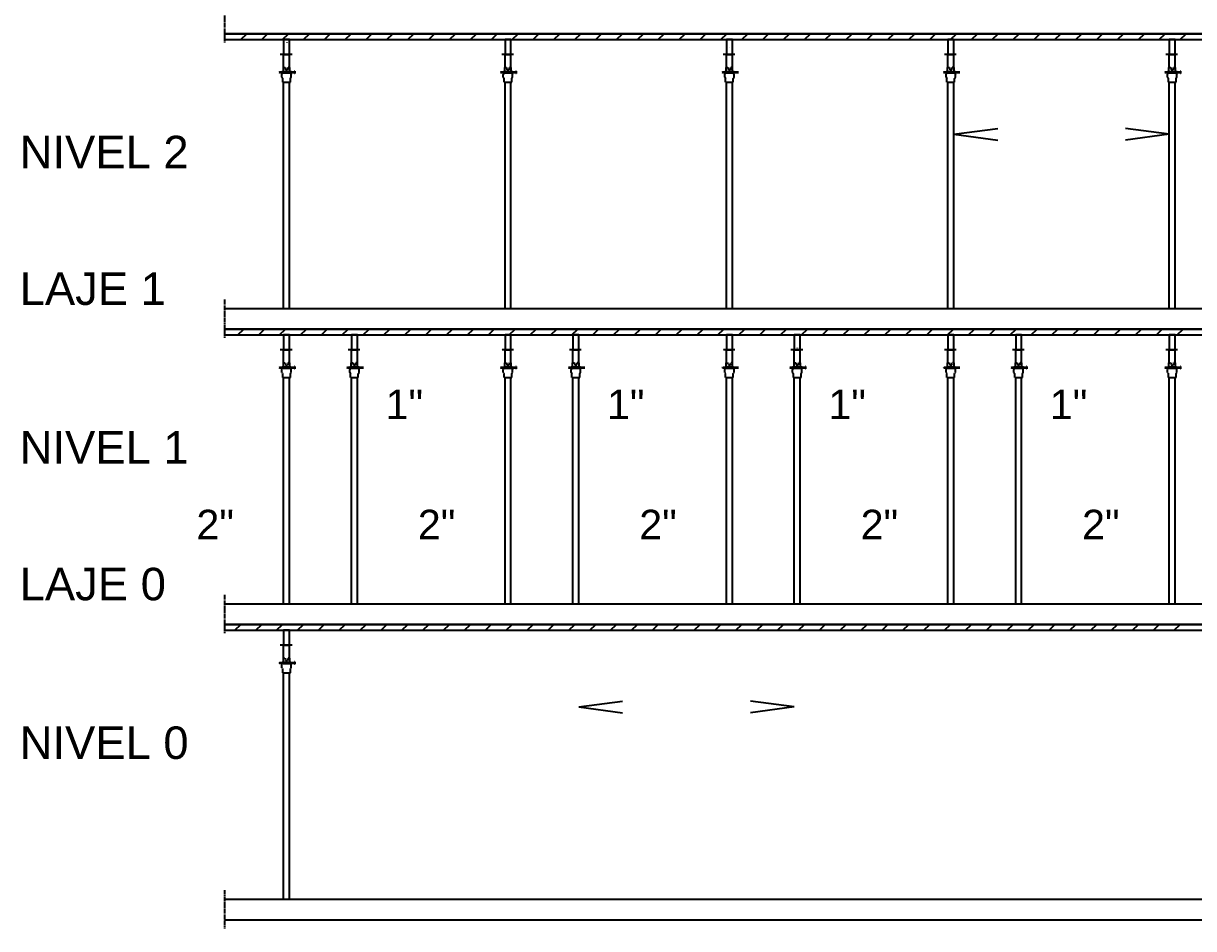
# Model space of a CAD drawing. Extents: x -15895 to 12929, y -2522 to 15173.
# Drawn here: x -10823.3 to -10426.9, y 11260.1 to 11566.6 of the extents above; entities that cross this region are included whole.
import ezdxf

# ---------------------------------------------------------------- set-up
doc = ezdxf.new("R2010")
doc.units = 0
for name, pattern in [('ESTILO_TQS_0002', [0.4, 0.1, -0.3]), ('ESTILO_TQS_0006', [0.3, 0.2, -0.1]), ('ESTILO_TQS_0007', [2.1, 1.5, -0.2, 0.2, -0.2])]:
    doc.linetypes.add(name, pattern=pattern)
for name, color, linetype in [('MTH-14', 2, 'Continuous'), ('MTH-230', 1, 'Continuous'), ('MTH-26', 1, 'Continuous'), ('MTH-EIXO-217', 8, 'Continuous'), ('MTH-HACHURA-PILAR', 1, 'Continuous'), ('MTH-LAJE-PRÉ', 16, 'Continuous'), ('MTH-LINHA-CORTE', 5, 'Continuous'), ('MTH-LINHAS-GERAIS', 7, 'Continuous'), ('MTH-SIMB_COTA', 3, 'Continuous'), ('MTH-TXT-NOTAS', 3, 'Continuous'), ('MTH-VIGA-INVERTIDA', 7, 'ESTILO_TQS_0002')]:
    doc.layers.add(name, color=color, linetype=linetype)
doc.styles.add('TQS_ARIAL', font='arial.ttf')

msp = doc.modelspace()

# ---------------------------------------------------------------- linework, layer by layer
at = {"layer": 'MTH-14', "linetype": 'Continuous'}
for p, q in [((-10735.16, 11551.69), (-10735.16, 11556.12)), ((-10733.16, 11551.69), (-10733.16, 11556.12)), ((-10660.16, 11551.69), (-10660.16, 11556.12)), ((-10658.16, 11551.69), (-10658.16, 11556.12)), ((-10585.16, 11551.69), (-10585.16, 11556.12)), ((-10583.16, 11551.69), (-10583.16, 11556.12)), ((-10510.16, 11551.69), (-10510.16, 11556.12)), ((-10508.16, 11551.69), (-10508.16, 11556.12)), ((-10435.16, 11551.69), (-10435.16, 11556.12)), ((-10433.16, 11551.69), (-10433.16, 11556.12)), ((-10735.16, 11470.12), (-10735.16, 11546.68)), ((-10733.16, 11470.12), (-10733.16, 11546.68)), ((-10660.16, 11470.12), (-10660.16, 11546.68)), ((-10658.16, 11470.12), (-10658.16, 11546.68)), ((-10585.16, 11470.12), (-10585.16, 11546.68)), ((-10583.16, 11470.12), (-10583.16, 11546.68)), ((-10510.16, 11470.12), (-10510.16, 11546.68)), ((-10508.16, 11470.12), (-10508.16, 11546.68)), ((-10435.16, 11470.12), (-10435.16, 11546.68)), ((-10433.16, 11470.12), (-10433.16, 11546.68)), ((-10712.19, 11451.69), (-10712.19, 11456.12)), ((-10710.19, 11451.69), (-10710.19, 11456.12)), ((-10637.19, 11451.69), (-10637.19, 11456.12)), ((-10635.19, 11451.69), (-10635.19, 11456.12)), ((-10562.19, 11451.69), (-10562.19, 11456.12)), ((-10560.19, 11451.69), (-10560.19, 11456.12)), ((-10487.19, 11451.69), (-10487.19, 11456.12)), ((-10485.19, 11451.69), (-10485.19, 11456.12)), ((-10712.19, 11370.12), (-10712.19, 11446.68)), ((-10710.19, 11370.12), (-10710.19, 11446.68)), ((-10637.19, 11370.12), (-10637.19, 11446.68)), ((-10635.19, 11370.12), (-10635.19, 11446.68)), ((-10562.19, 11370.12), (-10562.19, 11446.68)), ((-10560.19, 11370.12), (-10560.19, 11446.68)), ((-10487.19, 11370.12), (-10487.19, 11446.68)), ((-10485.19, 11370.12), (-10485.19, 11446.68))]:
    msp.add_line(p, q, dxfattribs=at)
at = {"layer": 'MTH-230', "linetype": 'Continuous'}
for p, q in [((-10735.26, 11550.38), (-10735.26, 11551.69)), ((-10735.26, 11551.69), (-10734.66, 11551.69)), ((-10734.66, 11551.69), (-10734.51, 11550.88)), ((-10734.51, 11550.88), (-10733.82, 11550.88)), ((-10733.82, 11550.88), (-10733.67, 11551.69)), ((-10733.07, 11551.69), (-10733.67, 11551.69)), ((-10733.07, 11550.38), (-10733.07, 11551.69)), ((-10660.26, 11550.38), (-10660.26, 11551.69)), ((-10660.26, 11551.69), (-10659.66, 11551.69)), ((-10659.66, 11551.69), (-10659.51, 11550.88)), ((-10659.51, 11550.88), (-10658.82, 11550.88)), ((-10658.82, 11550.88), (-10658.67, 11551.69)), ((-10658.07, 11551.69), (-10658.67, 11551.69)), ((-10658.07, 11550.38), (-10658.07, 11551.69)), ((-10585.26, 11550.38), (-10585.26, 11551.69)), ((-10585.26, 11551.69), (-10584.66, 11551.69)), ((-10584.66, 11551.69), (-10584.51, 11550.88)), ((-10584.51, 11550.88), (-10583.82, 11550.88)), ((-10583.82, 11550.88), (-10583.67, 11551.69)), ((-10583.07, 11551.69), (-10583.67, 11551.69)), ((-10583.07, 11550.38), (-10583.07, 11551.69)), ((-10510.26, 11550.38), (-10510.26, 11551.69)), ((-10510.26, 11551.69), (-10509.66, 11551.69)), ((-10509.66, 11551.69), (-10509.51, 11550.88)), ((-10509.51, 11550.88), (-10508.82, 11550.88)), ((-10508.82, 11550.88), (-10508.67, 11551.69)), ((-10508.07, 11551.69), (-10508.67, 11551.69)), ((-10508.07, 11550.38), (-10508.07, 11551.69)), ((-10435.26, 11550.38), (-10435.26, 11551.69)), ((-10435.26, 11551.69), (-10434.66, 11551.69)), ((-10434.66, 11551.69), (-10434.51, 11550.88)), ((-10434.51, 11550.88), (-10433.82, 11550.88)), ((-10433.82, 11550.88), (-10433.67, 11551.69)), ((-10433.07, 11551.69), (-10433.67, 11551.69)), ((-10433.07, 11550.38), (-10433.07, 11551.69)), ((-10736.67, 11550.09), (-10736.43, 11550.23)), ((-10736.67, 11550.09), (-10736.43, 11549.95)), ((-10736.43, 11550.23), (-10735.62, 11550.23)), ((-10736.43, 11549.95), (-10735.62, 11549.95)), ((-10735.75, 11549.38), (-10735.49, 11549.8)), ((-10735.75, 11548.46), (-10735.75, 11549.38)), ((-10735.75, 11548.46), (-10735.47, 11548.01)), ((-10735.47, 11546.68), (-10735.47, 11548.01)), ((-10732.86, 11548.01), (-10732.58, 11548.46)), ((-10732.86, 11546.68), (-10732.86, 11548.01)), ((-10732.84, 11549.8), (-10732.58, 11549.38)), ((-10732.65, 11550.23), (-10731.47, 11550.23)), ((-10732.65, 11549.95), (-10731.47, 11549.95)), ((-10732.58, 11548.46), (-10732.58, 11549.38)), ((-10731.47, 11550.47), (-10731.47, 11549.64)), ((-10731.41, 11550.47), (-10731.47, 11550.47)), ((-10731.41, 11549.64), (-10731.47, 11549.64)), ((-10731.41, 11550.47), (-10731.41, 11549.64)), ((-10661.67, 11550.09), (-10661.43, 11550.23)), ((-10661.67, 11550.09), (-10661.43, 11549.95)), ((-10661.43, 11550.23), (-10660.62, 11550.23)), ((-10661.43, 11549.95), (-10660.62, 11549.95)), ((-10660.75, 11549.38), (-10660.49, 11549.8)), ((-10660.75, 11548.46), (-10660.75, 11549.38)), ((-10660.75, 11548.46), (-10660.47, 11548.01)), ((-10660.47, 11546.68), (-10660.47, 11548.01)), ((-10657.86, 11548.01), (-10657.58, 11548.46)), ((-10657.86, 11546.68), (-10657.86, 11548.01)), ((-10657.84, 11549.8), (-10657.58, 11549.38)), ((-10657.65, 11550.23), (-10656.47, 11550.23)), ((-10657.65, 11549.95), (-10656.47, 11549.95)), ((-10657.58, 11548.46), (-10657.58, 11549.38)), ((-10656.47, 11550.47), (-10656.47, 11549.64)), ((-10656.41, 11550.47), (-10656.47, 11550.47)), ((-10656.41, 11549.64), (-10656.47, 11549.64)), ((-10656.41, 11550.47), (-10656.41, 11549.64)), ((-10586.67, 11550.09), (-10586.43, 11550.23)), ((-10586.67, 11550.09), (-10586.43, 11549.95)), ((-10586.43, 11550.23), (-10585.62, 11550.23)), ((-10586.43, 11549.95), (-10585.62, 11549.95)), ((-10585.75, 11549.38), (-10585.49, 11549.8)), ((-10585.75, 11548.46), (-10585.75, 11549.38)), ((-10585.75, 11548.46), (-10585.47, 11548.01)), ((-10585.47, 11546.68), (-10585.47, 11548.01)), ((-10582.86, 11548.01), (-10582.58, 11548.46)), ((-10582.86, 11546.68), (-10582.86, 11548.01)), ((-10582.84, 11549.8), (-10582.58, 11549.38)), ((-10582.65, 11550.23), (-10581.47, 11550.23)), ((-10582.65, 11549.95), (-10581.47, 11549.95)), ((-10582.58, 11548.46), (-10582.58, 11549.38)), ((-10581.47, 11550.47), (-10581.47, 11549.64)), ((-10581.41, 11550.47), (-10581.47, 11550.47)), ((-10581.41, 11549.64), (-10581.47, 11549.64)), ((-10581.41, 11550.47), (-10581.41, 11549.64)), ((-10511.67, 11550.09), (-10511.43, 11550.23)), ((-10511.67, 11550.09), (-10511.43, 11549.95)), ((-10511.43, 11550.23), (-10510.62, 11550.23)), ((-10511.43, 11549.95), (-10510.62, 11549.95)), ((-10510.75, 11549.38), (-10510.49, 11549.8)), ((-10510.75, 11548.46), (-10510.75, 11549.38)), ((-10510.75, 11548.46), (-10510.47, 11548.01)), ((-10510.47, 11546.68), (-10510.47, 11548.01)), ((-10507.86, 11548.01), (-10507.58, 11548.46)), ((-10507.86, 11546.68), (-10507.86, 11548.01)), ((-10507.84, 11549.8), (-10507.58, 11549.38)), ((-10507.65, 11550.23), (-10506.47, 11550.23)), ((-10507.65, 11549.95), (-10506.47, 11549.95)), ((-10507.58, 11548.46), (-10507.58, 11549.38)), ((-10506.47, 11550.47), (-10506.47, 11549.64)), ((-10506.41, 11550.47), (-10506.47, 11550.47)), ((-10506.41, 11549.64), (-10506.47, 11549.64)), ((-10506.41, 11550.47), (-10506.41, 11549.64)), ((-10436.67, 11550.09), (-10436.43, 11550.23)), ((-10436.67, 11550.09), (-10436.43, 11549.95)), ((-10436.43, 11550.23), (-10435.62, 11550.23)), ((-10436.43, 11549.95), (-10435.62, 11549.95)), ((-10435.75, 11549.38), (-10435.49, 11549.8)), ((-10435.75, 11548.46), (-10435.75, 11549.38)), ((-10435.75, 11548.46), (-10435.47, 11548.01)), ((-10435.47, 11546.68), (-10435.47, 11548.01)), ((-10432.86, 11548.01), (-10432.58, 11548.46)), ((-10432.86, 11546.68), (-10432.86, 11548.01)), ((-10432.84, 11549.8), (-10432.58, 11549.38)), ((-10432.65, 11550.23), (-10431.47, 11550.23)), ((-10432.65, 11549.95), (-10431.47, 11549.95)), ((-10432.58, 11548.46), (-10432.58, 11549.38)), ((-10431.47, 11550.47), (-10431.47, 11549.64)), ((-10431.41, 11550.47), (-10431.47, 11550.47)), ((-10431.41, 11549.64), (-10431.47, 11549.64)), ((-10431.41, 11550.47), (-10431.41, 11549.64)), ((-10735.47, 11546.68), (-10732.86, 11546.68)), ((-10660.47, 11546.68), (-10657.86, 11546.68)), ((-10585.47, 11546.68), (-10582.86, 11546.68)), ((-10510.47, 11546.68), (-10507.86, 11546.68)), ((-10435.47, 11546.68), (-10432.86, 11546.68)), ((-10712.28, 11450.38), (-10712.28, 11451.69)), ((-10712.28, 11451.69), (-10711.68, 11451.69)), ((-10711.68, 11451.69), (-10711.54, 11450.88)), ((-10710.85, 11450.88), (-10710.7, 11451.69)), ((-10710.1, 11451.69), (-10710.7, 11451.69)), ((-10710.1, 11450.38), (-10710.1, 11451.69)), ((-10637.28, 11450.38), (-10637.28, 11451.69)), ((-10637.28, 11451.69), (-10636.68, 11451.69)), ((-10636.68, 11451.69), (-10636.54, 11450.88)), ((-10635.85, 11450.88), (-10635.7, 11451.69)), ((-10635.1, 11451.69), (-10635.7, 11451.69)), ((-10635.1, 11450.38), (-10635.1, 11451.69)), ((-10562.28, 11450.38), (-10562.28, 11451.69)), ((-10562.28, 11451.69), (-10561.68, 11451.69)), ((-10561.68, 11451.69), (-10561.54, 11450.88)), ((-10560.85, 11450.88), (-10560.7, 11451.69)), ((-10560.1, 11451.69), (-10560.7, 11451.69)), ((-10560.1, 11450.38), (-10560.1, 11451.69)), ((-10487.28, 11450.38), (-10487.28, 11451.69)), ((-10487.28, 11451.69), (-10486.68, 11451.69)), ((-10486.68, 11451.69), (-10486.54, 11450.88)), ((-10485.85, 11450.88), (-10485.7, 11451.69)), ((-10485.1, 11451.69), (-10485.7, 11451.69)), ((-10485.1, 11450.38), (-10485.1, 11451.69)), ((-10713.7, 11450.09), (-10713.46, 11450.23)), ((-10713.7, 11450.09), (-10713.46, 11449.95)), ((-10713.46, 11450.23), (-10712.65, 11450.23)), ((-10713.46, 11449.95), (-10712.65, 11449.95)), ((-10712.77, 11449.38), (-10712.52, 11449.8)), ((-10712.77, 11448.46), (-10712.77, 11449.38)), ((-10712.77, 11448.46), (-10712.5, 11448.01)), ((-10712.5, 11446.68), (-10712.5, 11448.01)), ((-10711.54, 11450.88), (-10710.85, 11450.88)), ((-10709.88, 11448.01), (-10709.61, 11448.46)), ((-10709.88, 11446.68), (-10709.88, 11448.01)), ((-10709.87, 11449.8), (-10709.61, 11449.38)), ((-10709.68, 11450.23), (-10708.49, 11450.23)), ((-10709.68, 11449.95), (-10708.49, 11449.95)), ((-10709.61, 11448.46), (-10709.61, 11449.38)), ((-10708.49, 11450.47), (-10708.49, 11449.64)), ((-10708.44, 11450.47), (-10708.49, 11450.47)), ((-10708.44, 11449.64), (-10708.49, 11449.64)), ((-10708.44, 11450.47), (-10708.44, 11449.64)), ((-10638.7, 11450.09), (-10638.46, 11450.23)), ((-10638.7, 11450.09), (-10638.46, 11449.95)), ((-10638.46, 11450.23), (-10637.65, 11450.23)), ((-10638.46, 11449.95), (-10637.65, 11449.95)), ((-10637.77, 11449.38), (-10637.52, 11449.8)), ((-10637.77, 11448.46), (-10637.77, 11449.38)), ((-10637.77, 11448.46), (-10637.5, 11448.01)), ((-10637.5, 11446.68), (-10637.5, 11448.01)), ((-10636.54, 11450.88), (-10635.85, 11450.88)), ((-10634.88, 11448.01), (-10634.61, 11448.46)), ((-10634.88, 11446.68), (-10634.88, 11448.01)), ((-10634.87, 11449.8), (-10634.61, 11449.38)), ((-10634.68, 11450.23), (-10633.49, 11450.23)), ((-10634.68, 11449.95), (-10633.49, 11449.95)), ((-10634.61, 11448.46), (-10634.61, 11449.38)), ((-10633.49, 11450.47), (-10633.49, 11449.64)), ((-10633.44, 11450.47), (-10633.49, 11450.47)), ((-10633.44, 11449.64), (-10633.49, 11449.64)), ((-10633.44, 11450.47), (-10633.44, 11449.64)), ((-10563.7, 11450.09), (-10563.46, 11450.23)), ((-10563.7, 11450.09), (-10563.46, 11449.95)), ((-10563.46, 11450.23), (-10562.65, 11450.23)), ((-10563.46, 11449.95), (-10562.65, 11449.95)), ((-10562.77, 11449.38), (-10562.52, 11449.8)), ((-10562.77, 11448.46), (-10562.77, 11449.38)), ((-10562.77, 11448.46), (-10562.5, 11448.01)), ((-10562.5, 11446.68), (-10562.5, 11448.01)), ((-10561.54, 11450.88), (-10560.85, 11450.88)), ((-10559.88, 11448.01), (-10559.61, 11448.46)), ((-10559.88, 11446.68), (-10559.88, 11448.01)), ((-10559.87, 11449.8), (-10559.61, 11449.38)), ((-10559.68, 11450.23), (-10558.49, 11450.23)), ((-10559.68, 11449.95), (-10558.49, 11449.95)), ((-10559.61, 11448.46), (-10559.61, 11449.38)), ((-10558.49, 11450.47), (-10558.49, 11449.64)), ((-10558.44, 11450.47), (-10558.49, 11450.47)), ((-10558.44, 11449.64), (-10558.49, 11449.64)), ((-10558.44, 11450.47), (-10558.44, 11449.64)), ((-10488.7, 11450.09), (-10488.46, 11450.23)), ((-10488.7, 11450.09), (-10488.46, 11449.95)), ((-10488.46, 11450.23), (-10487.65, 11450.23)), ((-10488.46, 11449.95), (-10487.65, 11449.95)), ((-10487.77, 11449.38), (-10487.52, 11449.8)), ((-10487.77, 11448.46), (-10487.77, 11449.38)), ((-10487.77, 11448.46), (-10487.5, 11448.01)), ((-10487.5, 11446.68), (-10487.5, 11448.01)), ((-10486.54, 11450.88), (-10485.85, 11450.88)), ((-10484.88, 11448.01), (-10484.61, 11448.46)), ((-10484.88, 11446.68), (-10484.88, 11448.01)), ((-10484.87, 11449.8), (-10484.61, 11449.38)), ((-10484.68, 11450.23), (-10483.49, 11450.23)), ((-10484.68, 11449.95), (-10483.49, 11449.95)), ((-10484.61, 11448.46), (-10484.61, 11449.38)), ((-10483.49, 11450.47), (-10483.49, 11449.64)), ((-10483.44, 11450.47), (-10483.49, 11450.47)), ((-10483.44, 11449.64), (-10483.49, 11449.64)), ((-10483.44, 11450.47), (-10483.44, 11449.64)), ((-10712.5, 11446.68), (-10709.88, 11446.68)), ((-10637.5, 11446.68), (-10634.88, 11446.68)), ((-10562.5, 11446.68), (-10559.88, 11446.68)), ((-10487.5, 11446.68), (-10484.88, 11446.68))]:
    msp.add_line(p, q, dxfattribs=at)
for points in [[(-10732.65, 11549.8), (-10735.62, 11549.8), (-10735.62, 11550.38), (-10732.65, 11550.38), (-10732.65, 11549.8)], [(-10657.65, 11549.8), (-10660.62, 11549.8), (-10660.62, 11550.38), (-10657.65, 11550.38), (-10657.65, 11549.8)], [(-10582.65, 11549.8), (-10585.62, 11549.8), (-10585.62, 11550.38), (-10582.65, 11550.38), (-10582.65, 11549.8)], [(-10507.65, 11549.8), (-10510.62, 11549.8), (-10510.62, 11550.38), (-10507.65, 11550.38), (-10507.65, 11549.8)], [(-10432.65, 11549.8), (-10435.62, 11549.8), (-10435.62, 11550.38), (-10432.65, 11550.38), (-10432.65, 11549.8)], [(-10709.68, 11449.8), (-10712.65, 11449.8), (-10712.65, 11450.38), (-10709.68, 11450.38), (-10709.68, 11449.8)], [(-10634.68, 11449.8), (-10637.65, 11449.8), (-10637.65, 11450.38), (-10634.68, 11450.38), (-10634.68, 11449.8)], [(-10559.68, 11449.8), (-10562.65, 11449.8), (-10562.65, 11450.38), (-10559.68, 11450.38), (-10559.68, 11449.8)], [(-10484.68, 11449.8), (-10487.65, 11449.8), (-10487.65, 11450.38), (-10484.68, 11450.38), (-10484.68, 11449.8)]]:
    msp.add_lwpolyline(points, dxfattribs=at)
at = {"layer": 'MTH-26', "linetype": 'Continuous'}
for points in [[(-10733.16, 11561.12), (-10735.16, 11561.12), (-10735.16, 11556.12), (-10733.16, 11556.12), (-10733.16, 11561.12)], [(-10658.16, 11561.12), (-10660.16, 11561.12), (-10660.16, 11556.12), (-10658.16, 11556.12), (-10658.16, 11561.12)], [(-10583.16, 11561.12), (-10585.16, 11561.12), (-10585.16, 11556.12), (-10583.16, 11556.12), (-10583.16, 11561.12)], [(-10508.16, 11561.12), (-10510.16, 11561.12), (-10510.16, 11556.12), (-10508.16, 11556.12), (-10508.16, 11561.12)], [(-10433.16, 11561.12), (-10435.16, 11561.12), (-10435.16, 11556.12), (-10433.16, 11556.12), (-10433.16, 11561.12)], [(-10710.19, 11461.12), (-10712.19, 11461.12), (-10712.19, 11456.12), (-10710.19, 11456.12), (-10710.19, 11461.12)], [(-10635.19, 11461.12), (-10637.19, 11461.12), (-10637.19, 11456.12), (-10635.19, 11456.12), (-10635.19, 11461.12)], [(-10560.19, 11461.12), (-10562.19, 11461.12), (-10562.19, 11456.12), (-10560.19, 11456.12), (-10560.19, 11461.12)], [(-10485.19, 11461.12), (-10487.19, 11461.12), (-10487.19, 11456.12), (-10485.19, 11456.12), (-10485.19, 11461.12)]]:
    msp.add_lwpolyline(points, dxfattribs=at)
at = {"layer": 'MTH-EIXO-217', "linetype": 'ESTILO_TQS_0007'}
for p, q in [((-10755.16, 11573.12), (-10755.16, 11560.12)), ((-10755.16, 11473.12), (-10755.16, 11460.12)), ((-10755.16, 11373.12), (-10755.16, 11360.12)), ((-10755.16, 11273.12), (-10755.16, 11260.12))]:
    msp.add_line(p, q, dxfattribs=at)
at = {"layer": 'MTH-HACHURA-PILAR', "linetype": 'Continuous'}
for p, q in [((-10735.16, 11559.98), (-10735.16, 11559.98)), ((-10735.16, 11559.98), (-10735.16, 11559.98)), ((-10735.16, 11559.98), (-10735.16, 11559.98)), ((-10735.16, 11559.96), (-10735.16, 11559.96)), ((-10734.01, 11560.21), (-10733.99, 11560.22)), ((-10585.16, 11559.37), (-10585.16, 11559.37)), ((-10585.16, 11558.92), (-10585.16, 11558.92)), ((-10585.16, 11558.92), (-10585.16, 11558.92)), ((-10585.16, 11558.92), (-10585.16, 11558.92)), ((-10508.78, 11561.11), (-10508.78, 11561.12)), ((-10585.16, 11557.14), (-10585.16, 11557.14)), ((-10585.16, 11557.14), (-10585.16, 11557.14)), ((-10585.16, 11557.14), (-10585.16, 11557.14)), ((-10584.07, 11558.57), (-10584.05, 11558.59)), ((-10510.16, 11558.1), (-10510.16, 11558.1)), ((-10510.16, 11558.1), (-10510.16, 11558.1)), ((-10510.16, 11558.1), (-10510.16, 11558.1)), ((-10510.16, 11558), (-10510.16, 11558)), ((-10509.44, 11556.12), (-10509.44, 11556.12)), ((-10509.44, 11556.12), (-10509.44, 11556.12)), ((-10509.44, 11556.12), (-10509.44, 11556.12)), ((-10435.16, 11558.59), (-10435.16, 11558.59)), ((-10435.16, 11557.89), (-10435.16, 11557.89)), ((-10435.16, 11557.89), (-10435.16, 11557.89)), ((-10435.16, 11557.89), (-10435.16, 11557.89)), ((-10434.24, 11556.12), (-10434.24, 11556.12)), ((-10712.19, 11459.57), (-10712.19, 11459.57)), ((-10637.19, 11460.04), (-10637.19, 11460.04)), ((-10637.19, 11460.04), (-10637.19, 11460.04)), ((-10711.43, 11456.12), (-10711.43, 11456.12)), ((-10637.19, 11458.91), (-10637.19, 11458.91)), ((-10637.19, 11458.24), (-10637.19, 11458.24)), ((-10637.19, 11458.24), (-10637.19, 11458.24)), ((-10561.52, 11456.12), (-10561.52, 11456.12)), ((-10561.49, 11456.12), (-10561.49, 11456.12)), ((-10561.44, 11456.12), (-10561.44, 11456.12)), ((-10561.07, 11456.71), (-10561.05, 11456.73)), ((-10487.19, 11457.21), (-10487.19, 11457.21)), ((-10487.19, 11457.21), (-10487.19, 11457.21)), ((-10487.19, 11456.97), (-10487.19, 11456.97))]:
    msp.add_line(p, q, dxfattribs=at)
at = {"layer": 'MTH-LAJE-PRÉ', "linetype": 'Continuous'}
for p, q in [((-10755.16, 11562.69), (-10754.73, 11563.12)), ((-10749.66, 11561.12), (-10747.66, 11563.12)), ((-10742.59, 11561.12), (-10740.59, 11563.12)), ((-10735.52, 11561.12), (-10733.52, 11563.12)), ((-10728.44, 11561.12), (-10726.44, 11563.12)), ((-10721.37, 11561.12), (-10719.37, 11563.12)), ((-10714.3, 11561.12), (-10712.3, 11563.12)), ((-10707.23, 11561.12), (-10705.23, 11563.12)), ((-10700.16, 11561.12), (-10698.16, 11563.12)), ((-10693.09, 11561.12), (-10691.09, 11563.12)), ((-10686.02, 11561.12), (-10684.02, 11563.12)), ((-10678.95, 11561.12), (-10676.95, 11563.12)), ((-10671.88, 11561.12), (-10669.88, 11563.12)), ((-10664.8, 11561.12), (-10662.8, 11563.12)), ((-10657.73, 11561.12), (-10655.73, 11563.12)), ((-10650.66, 11561.12), (-10648.66, 11563.12)), ((-10643.59, 11561.12), (-10641.59, 11563.12)), ((-10636.52, 11561.12), (-10634.52, 11563.12)), ((-10629.45, 11561.12), (-10627.45, 11563.12)), ((-10622.38, 11561.12), (-10620.38, 11563.12)), ((-10615.31, 11561.12), (-10613.31, 11563.12)), ((-10608.24, 11561.12), (-10606.24, 11563.12)), ((-10601.17, 11561.12), (-10599.17, 11563.12)), ((-10594.09, 11561.12), (-10592.09, 11563.12)), ((-10587.02, 11561.12), (-10585.02, 11563.12)), ((-10579.95, 11561.12), (-10577.95, 11563.12)), ((-10572.88, 11561.12), (-10570.88, 11563.12)), ((-10565.81, 11561.12), (-10563.81, 11563.12)), ((-10558.74, 11561.12), (-10556.74, 11563.12)), ((-10551.67, 11561.12), (-10549.67, 11563.12)), ((-10544.6, 11561.12), (-10542.6, 11563.12)), ((-10537.53, 11561.12), (-10535.53, 11563.12)), ((-10530.45, 11561.12), (-10528.45, 11563.12)), ((-10523.38, 11561.12), (-10521.38, 11563.12)), ((-10516.31, 11561.12), (-10514.31, 11563.12)), ((-10509.24, 11561.12), (-10507.24, 11563.12)), ((-10502.17, 11561.12), (-10500.17, 11563.12)), ((-10495.1, 11561.12), (-10493.1, 11563.12)), ((-10488.03, 11561.12), (-10486.03, 11563.12)), ((-10480.96, 11561.12), (-10478.96, 11563.12)), ((-10473.89, 11561.12), (-10471.89, 11563.12)), ((-10466.81, 11561.12), (-10464.81, 11563.12)), ((-10459.74, 11561.12), (-10457.74, 11563.12)), ((-10452.67, 11561.12), (-10450.67, 11563.12)), ((-10445.6, 11561.12), (-10443.6, 11563.12)), ((-10438.53, 11561.12), (-10436.53, 11563.12)), ((-10431.46, 11561.12), (-10429.46, 11563.12)), ((-10750.66, 11461.12), (-10748.66, 11463.12)), ((-10743.59, 11461.12), (-10741.59, 11463.12)), ((-10736.52, 11461.12), (-10734.52, 11463.12)), ((-10729.45, 11461.12), (-10727.45, 11463.12)), ((-10722.38, 11461.12), (-10720.38, 11463.12)), ((-10715.31, 11461.12), (-10713.31, 11463.12)), ((-10708.24, 11461.12), (-10706.24, 11463.12)), ((-10701.17, 11461.12), (-10699.17, 11463.12)), ((-10694.09, 11461.12), (-10692.09, 11463.12)), ((-10687.02, 11461.12), (-10685.02, 11463.12)), ((-10679.95, 11461.12), (-10677.95, 11463.12)), ((-10672.88, 11461.12), (-10670.88, 11463.12)), ((-10665.81, 11461.12), (-10663.81, 11463.12)), ((-10658.74, 11461.12), (-10656.74, 11463.12)), ((-10651.67, 11461.12), (-10649.67, 11463.12)), ((-10644.6, 11461.12), (-10642.6, 11463.12)), ((-10637.53, 11461.12), (-10635.53, 11463.12)), ((-10630.45, 11461.12), (-10628.45, 11463.12)), ((-10623.38, 11461.12), (-10621.38, 11463.12)), ((-10616.31, 11461.12), (-10614.31, 11463.12)), ((-10609.24, 11461.12), (-10607.24, 11463.12)), ((-10602.17, 11461.12), (-10600.17, 11463.12)), ((-10595.1, 11461.12), (-10593.1, 11463.12)), ((-10588.03, 11461.12), (-10586.03, 11463.12)), ((-10580.96, 11461.12), (-10578.96, 11463.12)), ((-10573.89, 11461.12), (-10571.89, 11463.12)), ((-10566.81, 11461.12), (-10564.81, 11463.12)), ((-10559.74, 11461.12), (-10557.74, 11463.12)), ((-10552.67, 11461.12), (-10550.67, 11463.12)), ((-10545.6, 11461.12), (-10543.6, 11463.12)), ((-10538.53, 11461.12), (-10536.53, 11463.12)), ((-10531.46, 11461.12), (-10529.46, 11463.12)), ((-10524.39, 11461.12), (-10522.39, 11463.12)), ((-10517.32, 11461.12), (-10515.32, 11463.12)), ((-10510.25, 11461.12), (-10508.25, 11463.12)), ((-10503.18, 11461.12), (-10501.18, 11463.12)), ((-10496.1, 11461.12), (-10494.1, 11463.12)), ((-10489.03, 11461.12), (-10487.03, 11463.12)), ((-10481.96, 11461.12), (-10479.96, 11463.12)), ((-10474.89, 11461.12), (-10472.89, 11463.12)), ((-10467.82, 11461.12), (-10465.82, 11463.12)), ((-10460.75, 11461.12), (-10458.75, 11463.12)), ((-10453.68, 11461.12), (-10451.68, 11463.12)), ((-10446.61, 11461.12), (-10444.61, 11463.12)), ((-10439.54, 11461.12), (-10437.54, 11463.12)), ((-10432.46, 11461.12), (-10430.46, 11463.12)), ((-10751.67, 11361.12), (-10749.67, 11363.12)), ((-10744.6, 11361.12), (-10742.6, 11363.12)), ((-10737.53, 11361.12), (-10735.53, 11363.12)), ((-10730.45, 11361.12), (-10728.45, 11363.12)), ((-10723.38, 11361.12), (-10721.38, 11363.12)), ((-10716.31, 11361.12), (-10714.31, 11363.12)), ((-10709.24, 11361.12), (-10707.24, 11363.12)), ((-10702.17, 11361.12), (-10700.17, 11363.12)), ((-10695.1, 11361.12), (-10693.1, 11363.12)), ((-10688.03, 11361.12), (-10686.03, 11363.12)), ((-10680.96, 11361.12), (-10678.96, 11363.12)), ((-10673.89, 11361.12), (-10671.89, 11363.12)), ((-10666.81, 11361.12), (-10664.81, 11363.12)), ((-10659.74, 11361.12), (-10657.74, 11363.12)), ((-10652.67, 11361.12), (-10650.67, 11363.12)), ((-10645.6, 11361.12), (-10643.6, 11363.12)), ((-10638.53, 11361.12), (-10636.53, 11363.12)), ((-10631.46, 11361.12), (-10629.46, 11363.12)), ((-10624.39, 11361.12), (-10622.39, 11363.12)), ((-10617.32, 11361.12), (-10615.32, 11363.12)), ((-10610.25, 11361.12), (-10608.25, 11363.12)), ((-10603.18, 11361.12), (-10601.18, 11363.12)), ((-10596.1, 11361.12), (-10594.1, 11363.12)), ((-10589.03, 11361.12), (-10587.03, 11363.12)), ((-10581.96, 11361.12), (-10579.96, 11363.12)), ((-10574.89, 11361.12), (-10572.89, 11363.12)), ((-10567.82, 11361.12), (-10565.82, 11363.12)), ((-10560.75, 11361.12), (-10558.75, 11363.12)), ((-10553.68, 11361.12), (-10551.68, 11363.12)), ((-10546.61, 11361.12), (-10544.61, 11363.12)), ((-10539.54, 11361.12), (-10537.54, 11363.12)), ((-10532.46, 11361.12), (-10530.46, 11363.12)), ((-10525.39, 11361.12), (-10523.39, 11363.12)), ((-10518.32, 11361.12), (-10516.32, 11363.12)), ((-10511.25, 11361.12), (-10509.25, 11363.12)), ((-10504.18, 11361.12), (-10502.18, 11363.12)), ((-10497.11, 11361.12), (-10495.11, 11363.12)), ((-10490.04, 11361.12), (-10488.04, 11363.12)), ((-10482.97, 11361.12), (-10480.97, 11363.12)), ((-10475.9, 11361.12), (-10473.9, 11363.12)), ((-10468.82, 11361.12), (-10466.82, 11363.12)), ((-10461.75, 11361.12), (-10459.75, 11363.12)), ((-10454.68, 11361.12), (-10452.68, 11363.12)), ((-10447.61, 11361.12), (-10445.61, 11363.12)), ((-10440.54, 11361.12), (-10438.54, 11363.12)), ((-10433.47, 11361.12), (-10431.47, 11363.12))]:
    msp.add_line(p, q, dxfattribs=at)
for points in [[(-10265.16, 11563.12), (-10755.16, 11563.12), (-10755.16, 11561.12), (-10265.16, 11561.12), (-10265.16, 11563.12)], [(-10265.16, 11463.12), (-10755.16, 11463.12), (-10755.16, 11461.12), (-10265.16, 11461.12), (-10265.16, 11463.12)], [(-10265.16, 11363.12), (-10755.16, 11363.12), (-10755.16, 11361.12), (-10265.16, 11361.12), (-10265.16, 11363.12)]]:
    msp.add_lwpolyline(points, dxfattribs=at)
at = {"layer": 'MTH-LINHA-CORTE', "linetype": 'Continuous'}
for p, q in [((-10732.32, 11556.12), (-10736.28, 11556.12)), ((-10657.32, 11556.12), (-10661.28, 11556.12)), ((-10582.32, 11556.12), (-10586.28, 11556.12)), ((-10507.32, 11556.12), (-10511.28, 11556.12)), ((-10432.32, 11556.12), (-10436.28, 11556.12)), ((-10709.34, 11456.12), (-10713.31, 11456.12)), ((-10634.34, 11456.12), (-10638.31, 11456.12)), ((-10559.34, 11456.12), (-10563.31, 11456.12)), ((-10484.34, 11456.12), (-10488.31, 11456.12))]:
    msp.add_line(p, q, dxfattribs=at)
at = {"layer": 'MTH-LINHAS-GERAIS', "linetype": 'Continuous'}
for p, q in [((-10755.16, 11563.12), (-10265.16, 11563.12)), ((-10755.16, 11470.12), (-10265.16, 11470.12)), ((-10755.16, 11463.12), (-10265.16, 11463.12)), ((-10755.16, 11370.12), (-10265.16, 11370.12)), ((-10755.16, 11363.12), (-10265.16, 11363.12)), ((-10755.16, 11270.12), (-10265.16, 11270.12)), ((-10755.16, 11263.12), (-10265.16, 11263.12))]:
    msp.add_line(p, q, dxfattribs=at)
at = {"layer": 'MTH-SIMB_COTA', "linetype": 'Continuous'}
for p, q in [((-10508.16, 11529.1), (-10493.29, 11531.06)), ((-10435.16, 11529.1), (-10450.04, 11531.06)), ((-10508.16, 11529.1), (-10493.29, 11527.14)), ((-10435.16, 11529.1), (-10450.04, 11527.14)), ((-10635.19, 11335.16), (-10620.32, 11337.12)), ((-10562.19, 11335.16), (-10577.06, 11337.12)), ((-10635.19, 11335.16), (-10620.32, 11333.2)), ((-10562.19, 11335.16), (-10577.06, 11333.2))]:
    msp.add_line(p, q, dxfattribs=at)
at = {"layer": 'MTH-VIGA-INVERTIDA', "linetype": 'ESTILO_TQS_0006'}
for p, q in [((-10732.32, 11456.12), (-10736.28, 11456.12)), ((-10735.16, 11451.69), (-10735.16, 11456.12)), ((-10733.16, 11451.69), (-10733.16, 11456.12)), ((-10657.32, 11456.12), (-10661.28, 11456.12)), ((-10660.16, 11451.69), (-10660.16, 11456.12)), ((-10658.16, 11451.69), (-10658.16, 11456.12)), ((-10582.32, 11456.12), (-10586.28, 11456.12)), ((-10585.16, 11451.69), (-10585.16, 11456.12)), ((-10583.16, 11451.69), (-10583.16, 11456.12)), ((-10507.32, 11456.12), (-10511.28, 11456.12)), ((-10510.16, 11451.69), (-10510.16, 11456.12)), ((-10508.16, 11451.69), (-10508.16, 11456.12)), ((-10432.32, 11456.12), (-10436.28, 11456.12)), ((-10435.16, 11451.69), (-10435.16, 11456.12)), ((-10433.16, 11451.69), (-10433.16, 11456.12)), ((-10735.26, 11450.38), (-10735.26, 11451.69)), ((-10735.26, 11451.69), (-10734.66, 11451.69)), ((-10734.66, 11451.69), (-10734.51, 11450.88)), ((-10733.82, 11450.88), (-10733.67, 11451.69)), ((-10733.07, 11451.69), (-10733.67, 11451.69)), ((-10733.07, 11450.38), (-10733.07, 11451.69)), ((-10660.26, 11450.38), (-10660.26, 11451.69)), ((-10660.26, 11451.69), (-10659.66, 11451.69)), ((-10659.66, 11451.69), (-10659.51, 11450.88)), ((-10658.82, 11450.88), (-10658.67, 11451.69)), ((-10658.07, 11451.69), (-10658.67, 11451.69)), ((-10658.07, 11450.38), (-10658.07, 11451.69)), ((-10585.26, 11450.38), (-10585.26, 11451.69)), ((-10585.26, 11451.69), (-10584.66, 11451.69)), ((-10584.66, 11451.69), (-10584.51, 11450.88)), ((-10583.82, 11450.88), (-10583.67, 11451.69)), ((-10583.07, 11451.69), (-10583.67, 11451.69)), ((-10583.07, 11450.38), (-10583.07, 11451.69)), ((-10510.26, 11450.38), (-10510.26, 11451.69)), ((-10510.26, 11451.69), (-10509.66, 11451.69)), ((-10509.66, 11451.69), (-10509.51, 11450.88)), ((-10508.82, 11450.88), (-10508.67, 11451.69)), ((-10508.07, 11451.69), (-10508.67, 11451.69)), ((-10508.07, 11450.38), (-10508.07, 11451.69)), ((-10435.26, 11450.38), (-10435.26, 11451.69)), ((-10435.26, 11451.69), (-10434.66, 11451.69)), ((-10434.66, 11451.69), (-10434.51, 11450.88)), ((-10433.82, 11450.88), (-10433.67, 11451.69)), ((-10433.07, 11451.69), (-10433.67, 11451.69)), ((-10433.07, 11450.38), (-10433.07, 11451.69)), ((-10736.67, 11450.09), (-10736.43, 11450.23)), ((-10736.67, 11450.09), (-10736.43, 11449.95)), ((-10736.43, 11450.23), (-10735.62, 11450.23)), ((-10736.43, 11449.95), (-10735.62, 11449.95)), ((-10735.75, 11449.38), (-10735.49, 11449.8)), ((-10735.75, 11448.46), (-10735.75, 11449.38)), ((-10735.75, 11448.46), (-10735.47, 11448.01)), ((-10735.47, 11446.68), (-10735.47, 11448.01)), ((-10734.51, 11450.88), (-10733.82, 11450.88)), ((-10732.86, 11448.01), (-10732.58, 11448.46)), ((-10732.86, 11446.68), (-10732.86, 11448.01)), ((-10732.84, 11449.8), (-10732.58, 11449.38)), ((-10732.65, 11450.23), (-10731.47, 11450.23)), ((-10732.65, 11449.95), (-10731.47, 11449.95)), ((-10732.58, 11448.46), (-10732.58, 11449.38)), ((-10731.47, 11450.47), (-10731.47, 11449.64)), ((-10731.41, 11450.47), (-10731.47, 11450.47)), ((-10731.41, 11449.64), (-10731.47, 11449.64)), ((-10731.41, 11450.47), (-10731.41, 11449.64)), ((-10661.67, 11450.09), (-10661.43, 11450.23)), ((-10661.67, 11450.09), (-10661.43, 11449.95)), ((-10661.43, 11450.23), (-10660.62, 11450.23)), ((-10661.43, 11449.95), (-10660.62, 11449.95)), ((-10660.75, 11449.38), (-10660.49, 11449.8)), ((-10660.75, 11448.46), (-10660.75, 11449.38)), ((-10660.75, 11448.46), (-10660.47, 11448.01)), ((-10660.47, 11446.68), (-10660.47, 11448.01)), ((-10659.51, 11450.88), (-10658.82, 11450.88)), ((-10657.86, 11448.01), (-10657.58, 11448.46)), ((-10657.86, 11446.68), (-10657.86, 11448.01)), ((-10657.84, 11449.8), (-10657.58, 11449.38)), ((-10657.65, 11450.23), (-10656.47, 11450.23)), ((-10657.65, 11449.95), (-10656.47, 11449.95)), ((-10657.58, 11448.46), (-10657.58, 11449.38)), ((-10656.47, 11450.47), (-10656.47, 11449.64)), ((-10656.41, 11450.47), (-10656.47, 11450.47)), ((-10656.41, 11449.64), (-10656.47, 11449.64)), ((-10656.41, 11450.47), (-10656.41, 11449.64)), ((-10586.67, 11450.09), (-10586.43, 11450.23)), ((-10586.67, 11450.09), (-10586.43, 11449.95)), ((-10586.43, 11450.23), (-10585.62, 11450.23)), ((-10586.43, 11449.95), (-10585.62, 11449.95)), ((-10585.75, 11449.38), (-10585.49, 11449.8)), ((-10585.75, 11448.46), (-10585.75, 11449.38)), ((-10585.75, 11448.46), (-10585.47, 11448.01)), ((-10585.47, 11446.68), (-10585.47, 11448.01)), ((-10584.51, 11450.88), (-10583.82, 11450.88)), ((-10582.86, 11448.01), (-10582.58, 11448.46)), ((-10582.86, 11446.68), (-10582.86, 11448.01)), ((-10582.84, 11449.8), (-10582.58, 11449.38)), ((-10582.65, 11450.23), (-10581.47, 11450.23)), ((-10582.65, 11449.95), (-10581.47, 11449.95)), ((-10582.58, 11448.46), (-10582.58, 11449.38)), ((-10581.47, 11450.47), (-10581.47, 11449.64)), ((-10581.41, 11450.47), (-10581.47, 11450.47)), ((-10581.41, 11449.64), (-10581.47, 11449.64)), ((-10581.41, 11450.47), (-10581.41, 11449.64)), ((-10511.67, 11450.09), (-10511.43, 11450.23)), ((-10511.67, 11450.09), (-10511.43, 11449.95)), ((-10511.43, 11450.23), (-10510.62, 11450.23)), ((-10511.43, 11449.95), (-10510.62, 11449.95)), ((-10510.75, 11449.38), (-10510.49, 11449.8)), ((-10510.75, 11448.46), (-10510.75, 11449.38)), ((-10510.75, 11448.46), (-10510.47, 11448.01)), ((-10510.47, 11446.68), (-10510.47, 11448.01)), ((-10509.51, 11450.88), (-10508.82, 11450.88)), ((-10507.86, 11448.01), (-10507.58, 11448.46)), ((-10507.86, 11446.68), (-10507.86, 11448.01)), ((-10507.84, 11449.8), (-10507.58, 11449.38)), ((-10507.65, 11450.23), (-10506.47, 11450.23)), ((-10507.65, 11449.95), (-10506.47, 11449.95)), ((-10507.58, 11448.46), (-10507.58, 11449.38)), ((-10506.47, 11450.47), (-10506.47, 11449.64)), ((-10506.41, 11450.47), (-10506.47, 11450.47)), ((-10506.41, 11449.64), (-10506.47, 11449.64)), ((-10506.41, 11450.47), (-10506.41, 11449.64)), ((-10436.67, 11450.09), (-10436.43, 11450.23)), ((-10436.67, 11450.09), (-10436.43, 11449.95)), ((-10436.43, 11450.23), (-10435.62, 11450.23)), ((-10436.43, 11449.95), (-10435.62, 11449.95)), ((-10435.75, 11449.38), (-10435.49, 11449.8)), ((-10435.75, 11448.46), (-10435.75, 11449.38)), ((-10435.75, 11448.46), (-10435.47, 11448.01)), ((-10435.47, 11446.68), (-10435.47, 11448.01)), ((-10434.51, 11450.88), (-10433.82, 11450.88)), ((-10432.86, 11448.01), (-10432.58, 11448.46)), ((-10432.86, 11446.68), (-10432.86, 11448.01)), ((-10432.84, 11449.8), (-10432.58, 11449.38)), ((-10432.65, 11450.23), (-10431.47, 11450.23)), ((-10432.65, 11449.95), (-10431.47, 11449.95)), ((-10432.58, 11448.46), (-10432.58, 11449.38)), ((-10431.47, 11450.47), (-10431.47, 11449.64)), ((-10431.41, 11450.47), (-10431.47, 11450.47)), ((-10431.41, 11449.64), (-10431.47, 11449.64)), ((-10431.41, 11450.47), (-10431.41, 11449.64)), ((-10735.47, 11446.68), (-10732.86, 11446.68)), ((-10735.16, 11370.12), (-10735.16, 11446.68)), ((-10733.16, 11370.12), (-10733.16, 11446.68)), ((-10660.47, 11446.68), (-10657.86, 11446.68)), ((-10660.16, 11370.12), (-10660.16, 11446.68)), ((-10658.16, 11370.12), (-10658.16, 11446.68)), ((-10585.47, 11446.68), (-10582.86, 11446.68)), ((-10585.16, 11370.12), (-10585.16, 11446.68)), ((-10583.16, 11370.12), (-10583.16, 11446.68)), ((-10510.47, 11446.68), (-10507.86, 11446.68)), ((-10510.16, 11370.12), (-10510.16, 11446.68)), ((-10508.16, 11370.12), (-10508.16, 11446.68)), ((-10435.47, 11446.68), (-10432.86, 11446.68)), ((-10435.16, 11370.12), (-10435.16, 11446.68)), ((-10433.16, 11370.12), (-10433.16, 11446.68)), ((-10732.32, 11356.12), (-10736.28, 11356.12)), ((-10735.16, 11351.69), (-10735.16, 11356.12)), ((-10733.16, 11351.69), (-10733.16, 11356.12)), ((-10736.67, 11350.09), (-10736.43, 11350.23)), ((-10736.67, 11350.09), (-10736.43, 11349.95)), ((-10736.43, 11350.23), (-10735.62, 11350.23)), ((-10736.43, 11349.95), (-10735.62, 11349.95)), ((-10735.75, 11349.38), (-10735.49, 11349.8)), ((-10735.75, 11348.46), (-10735.75, 11349.38)), ((-10735.26, 11350.38), (-10735.26, 11351.69)), ((-10735.26, 11351.69), (-10734.66, 11351.69)), ((-10734.66, 11351.69), (-10734.51, 11350.88)), ((-10734.51, 11350.88), (-10733.82, 11350.88)), ((-10733.82, 11350.88), (-10733.67, 11351.69)), ((-10733.07, 11351.69), (-10733.67, 11351.69)), ((-10733.07, 11350.38), (-10733.07, 11351.69)), ((-10732.84, 11349.8), (-10732.58, 11349.38)), ((-10732.65, 11350.23), (-10731.47, 11350.23)), ((-10732.65, 11349.95), (-10731.47, 11349.95)), ((-10732.58, 11348.46), (-10732.58, 11349.38)), ((-10731.47, 11350.47), (-10731.47, 11349.64)), ((-10731.41, 11350.47), (-10731.47, 11350.47)), ((-10731.41, 11349.64), (-10731.47, 11349.64)), ((-10731.41, 11350.47), (-10731.41, 11349.64)), ((-10735.75, 11348.46), (-10735.47, 11348.01)), ((-10735.47, 11346.68), (-10735.47, 11348.01)), ((-10735.47, 11346.68), (-10732.86, 11346.68)), ((-10735.16, 11270.12), (-10735.16, 11346.68)), ((-10733.16, 11270.12), (-10733.16, 11346.68)), ((-10732.86, 11348.01), (-10732.58, 11348.46)), ((-10732.86, 11346.68), (-10732.86, 11348.01))]:
    msp.add_line(p, q, dxfattribs=at)
for points in [[(-10733.16, 11461.12), (-10735.16, 11461.12), (-10735.16, 11456.12), (-10733.16, 11456.12), (-10733.16, 11461.12)], [(-10658.16, 11461.12), (-10660.16, 11461.12), (-10660.16, 11456.12), (-10658.16, 11456.12), (-10658.16, 11461.12)], [(-10583.16, 11461.12), (-10585.16, 11461.12), (-10585.16, 11456.12), (-10583.16, 11456.12), (-10583.16, 11461.12)], [(-10508.16, 11461.12), (-10510.16, 11461.12), (-10510.16, 11456.12), (-10508.16, 11456.12), (-10508.16, 11461.12)], [(-10433.16, 11461.12), (-10435.16, 11461.12), (-10435.16, 11456.12), (-10433.16, 11456.12), (-10433.16, 11461.12)], [(-10732.65, 11449.8), (-10735.62, 11449.8), (-10735.62, 11450.38), (-10732.65, 11450.38), (-10732.65, 11449.8)], [(-10657.65, 11449.8), (-10660.62, 11449.8), (-10660.62, 11450.38), (-10657.65, 11450.38), (-10657.65, 11449.8)], [(-10582.65, 11449.8), (-10585.62, 11449.8), (-10585.62, 11450.38), (-10582.65, 11450.38), (-10582.65, 11449.8)], [(-10507.65, 11449.8), (-10510.62, 11449.8), (-10510.62, 11450.38), (-10507.65, 11450.38), (-10507.65, 11449.8)], [(-10432.65, 11449.8), (-10435.62, 11449.8), (-10435.62, 11450.38), (-10432.65, 11450.38), (-10432.65, 11449.8)], [(-10733.16, 11361.12), (-10735.16, 11361.12), (-10735.16, 11356.12), (-10733.16, 11356.12), (-10733.16, 11361.12)], [(-10732.65, 11349.8), (-10735.62, 11349.8), (-10735.62, 11350.38), (-10732.65, 11350.38), (-10732.65, 11349.8)]]:
    msp.add_lwpolyline(points, dxfattribs=at)

# ---------------------------------------------------------------- texts
at = {"layer": 'MTH-TXT-NOTAS', "linetype": 'Continuous', "style": 'TQS_ARIAL'}
for s, height, p in [('NIVEL 2', 11, (-10824.57, 11517.57)), ('LAJE 1', 11, (-10824.57, 11471.29)), ('1"', 10, (-10700.64, 11432.64)), ('1"', 10, (-10625.64, 11432.64)), ('1"', 10, (-10550.64, 11432.64)), ('1"', 10, (-10475.64, 11432.64)), ('NIVEL 1', 11, (-10824.57, 11417.57)), ('2"', 10, (-10764.71, 11391.94)), ('2"', 10, (-10689.71, 11391.94)), ('2"', 10, (-10614.71, 11391.94)), ('2"', 10, (-10539.71, 11391.94)), ('2"', 10, (-10464.71, 11391.94)), ('LAJE 0', 11, (-10824.57, 11371.29)), ('NIVEL 0', 11, (-10824.57, 11317.57))]:
    msp.add_text(s, height=height, dxfattribs=at).set_placement(p)

doc.saveas('drawing.dxf')
